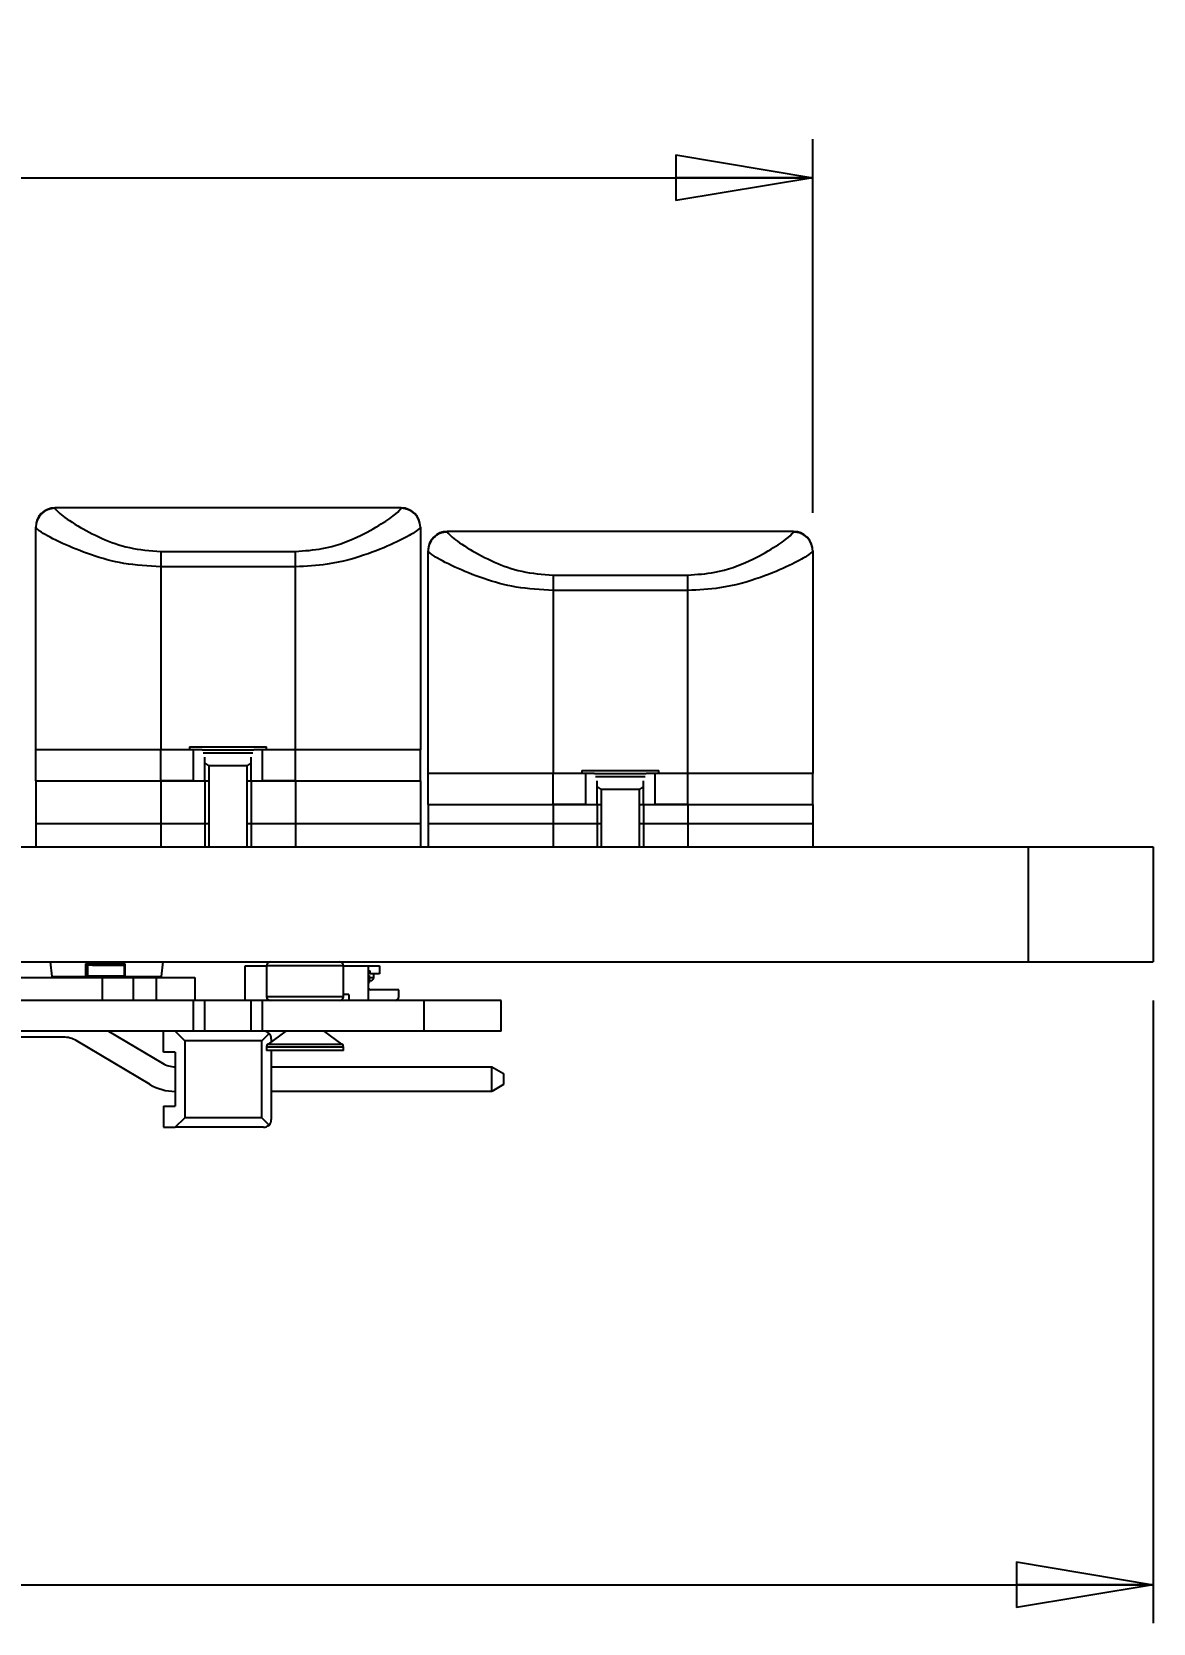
# Model space of a CAD drawing. Header units: millimetres. Extents: x 5 to 292, y 4 to 204.
# Drawn here: x 112.39 to 141.54, y 69.15 to 110.54 of the extents above; entities that cross this region are included whole.
import ezdxf

# ---------------------------------------------------------------- set-up
doc = ezdxf.new("R2010")
doc.units = ezdxf.units.MM
doc.layers.add('LAYER_1', color=179, linetype='Continuous')
doc.styles.add('SLDTEXTSTYLE0', font='TXT', dxfattribs={"width": 0.75})
doc.dimstyles.new('SLDDIMSTYLE1', dxfattribs={"dimtxt": 2.910417, "dimasz": 3.556, "dimexe": 0, "dimexo": 0.0625, "dimgap": 0.727604, "dimtad": 1, "dimrnd": 1e-09, "dimzin": 4, "dimdsep": 46, "dimtxsty": 'SLDTEXTSTYLE0', "dimblk1": 'CLOSED', "dimblk2": 'CLOSED', "dimsah": 1, "dimcen": 0.09, "dimadec": 0, "dimazin": 1, "dimtfac": 1, "dimtofl": 0, "dimtmove": 0, "dimatfit": 3, "dimldrblk": 'CLOSED', "dimfxl": 1, "dimfrac": 2, "dimtolj": 1, "dimtzin": 12, "dimarcsym": 0})

# ---------------------------------------------------------------- blocks, each defined once
blk = doc.blocks.new('_CLOSED')
at = {"color": 0, "linetype": 'ByBlock', "lineweight": -2}
for p, q in [((-1, 0.166667), (0, 0)), ((-1, 0.166667), (-1, -0.166667)), ((0, 0), (-1, -0.166667)), ((0, 0), (-1, 0))]:
    blk.add_line(p, q, dxfattribs=at)
blk = doc.blocks.new('_D_2')
at = {"layer": 'LAYER_1'}
for p, q in [((61.489, 98.034), (61.489, 107.749)), ((132.689, 98.034), (132.689, 107.749)), ((61.489, 106.749), (132.689, 106.749))]:
    blk.add_line(p, q, dxfattribs=at)
at = {"layer": 'LAYER_1', "xscale": 3.556, "yscale": 3.556, "rotation": 180}
blk.add_blockref('_CLOSED', (61.489, 106.749, -109.744), dxfattribs=at)
at = {"layer": 'LAYER_1', "xscale": 3.556, "yscale": 3.556}
blk.add_blockref('_CLOSED', (132.689, 106.749, -109.744), dxfattribs=at)
at = {"layer": 'LAYER_1', "insert": (88.614, 110.501), "char_height": 2.9104, "attachment_point": 1, "style": 'SLDTEXTSTYLE0'}
blk.add_mtext('71.20mm', dxfattribs=at)
blk = doc.blocks.new('_D_3')
at = {"layer": 'LAYER_1'}
for p, q in [((52.639, 85.346), (52.639, 69.146)), ((141.539, 85.346), (141.539, 69.146)), ((52.639, 70.146), (141.539, 70.146))]:
    blk.add_line(p, q, dxfattribs=at)
at = {"layer": 'LAYER_1', "xscale": 3.556, "yscale": 3.556, "rotation": 180}
blk.add_blockref('_CLOSED', (52.639, 70.146, -109.744), dxfattribs=at)
at = {"layer": 'LAYER_1', "xscale": 3.556, "yscale": 3.556}
blk.add_blockref('_CLOSED', (141.539, 70.146, -109.744), dxfattribs=at)
at = {"layer": 'LAYER_1', "insert": (88.614, 73.897), "char_height": 2.9104, "attachment_point": 1, "style": 'SLDTEXTSTYLE0'}
blk.add_mtext('88.90mm', dxfattribs=at)

msp = doc.modelspace()

# ---------------------------------------------------------------- linework, layer by layer
at = {"color": 7, "linetype": 'Continuous', "lineweight": 25}
for p, q in [((112.989, 98.161), (112.989, 98.148)), ((121.989, 98.161), (112.989, 98.161)), ((121.989, 98.148), (121.989, 98.161)), ((112.489, 97.649), (112.489, 97.661)), ((112.489, 91.861), (112.489, 97.649)), ((122.489, 97.661), (122.489, 97.649)), ((122.489, 97.649), (122.489, 91.861)), ((123.189, 97.546), (123.189, 97.533)), ((132.189, 97.546), (123.189, 97.546)), ((132.189, 97.533), (132.189, 97.546)), ((115.739, 97.028), (119.239, 97.028)), ((115.739, 97.028), (115.739, 96.628)), ((119.239, 96.628), (119.239, 97.028)), ((122.689, 97.034), (122.689, 97.046)), ((122.689, 91.246), (122.689, 97.034)), ((132.689, 97.046), (132.689, 97.034)), ((132.689, 97.034), (132.689, 91.246)), ((115.739, 96.628), (115.739, 91.861)), ((119.239, 96.628), (115.739, 96.628)), ((119.239, 91.861), (119.239, 96.628)), ((125.939, 96.412), (129.439, 96.412)), ((125.939, 96.412), (125.939, 96.012)), ((129.439, 96.012), (129.439, 96.412)), ((125.939, 96.012), (125.939, 91.246)), ((129.439, 96.012), (125.939, 96.012)), ((129.439, 91.246), (129.439, 96.012)), ((116.489, 91.947), (116.489, 91.861)), ((116.489, 91.947), (118.489, 91.947)), ((118.489, 91.861), (118.489, 91.947)), ((112.489, 91.061), (112.489, 91.861)), ((115.739, 91.861), (112.489, 91.861)), ((115.739, 91.061), (115.739, 91.861)), ((116.589, 91.861), (115.739, 91.861)), ((116.589, 91.061), (116.589, 91.861)), ((116.819, 91.861), (116.589, 91.861)), ((116.889, 91.061), (116.889, 91.675)), ((116.889, 91.52), (116.989, 91.447)), ((117.989, 91.447), (118.089, 91.52)), ((118.089, 91.061), (118.089, 91.675)), ((118.389, 91.861), (118.159, 91.861)), ((118.389, 91.061), (118.389, 91.861)), ((119.239, 91.861), (118.389, 91.861)), ((119.239, 91.061), (119.239, 91.861)), ((122.489, 91.861), (119.239, 91.861)), ((122.489, 91.061), (122.489, 91.861)), ((116.989, 91.447), (116.989, 89.346)), ((117.989, 91.447), (116.989, 91.447)), ((117.989, 89.346), (117.989, 91.447)), ((122.689, 90.446), (122.689, 91.246)), ((125.939, 91.246), (122.689, 91.246)), ((125.939, 90.446), (125.939, 91.246)), ((126.789, 91.246), (125.939, 91.246)), ((126.689, 91.331), (126.689, 91.246)), ((126.689, 91.331), (128.689, 91.331)), ((126.789, 90.446), (126.789, 91.246)), ((127.019, 91.246), (126.789, 91.246)), ((128.589, 91.246), (128.359, 91.246)), ((128.589, 90.446), (128.589, 91.246)), ((129.439, 91.246), (128.589, 91.246)), ((128.689, 91.246), (128.689, 91.331)), ((129.439, 90.446), (129.439, 91.246)), ((132.689, 91.246), (129.439, 91.246)), ((132.689, 90.446), (132.689, 91.246)), ((112.489, 91.061), (112.489, 89.946)), ((112.489, 91.061), (115.739, 91.061)), ((115.739, 91.061), (115.739, 89.946)), ((115.739, 91.061), (116.889, 91.061)), ((116.589, 91.061), (115.739, 91.061)), ((116.889, 91.061), (116.889, 89.946)), ((116.889, 91.061), (116.989, 91.061)), ((117.989, 91.061), (118.089, 91.061)), ((118.089, 91.061), (118.089, 89.946)), ((118.089, 91.061), (119.239, 91.061)), ((119.239, 91.061), (118.389, 91.061)), ((119.239, 91.061), (119.239, 89.946)), ((119.239, 91.061), (122.489, 91.061)), ((122.489, 91.061), (122.489, 89.946)), ((127.089, 90.446), (127.089, 91.059)), ((127.089, 90.904), (127.189, 90.831)), ((127.189, 90.831), (127.189, 89.346)), ((128.189, 90.831), (127.189, 90.831)), ((128.189, 90.831), (128.289, 90.904)), ((128.189, 89.346), (128.189, 90.831)), ((128.289, 90.446), (128.289, 91.059)), ((122.689, 90.446), (122.689, 89.946)), ((122.689, 90.446), (125.939, 90.446)), ((125.939, 90.446), (125.939, 89.946)), ((125.939, 90.446), (127.089, 90.446)), ((126.789, 90.446), (125.939, 90.446)), ((127.089, 90.446), (127.089, 89.946)), ((127.089, 90.446), (127.189, 90.446)), ((128.189, 90.446), (128.289, 90.446)), ((128.289, 90.446), (129.439, 90.446)), ((128.289, 90.446), (128.289, 89.946)), ((129.439, 90.446), (128.589, 90.446)), ((129.439, 90.446), (129.439, 89.946)), ((129.439, 90.446), (132.689, 90.446)), ((132.689, 90.446), (132.689, 89.946)), ((112.489, 89.946), (115.739, 89.946)), ((112.489, 89.946), (112.489, 89.346)), ((115.739, 89.946), (116.889, 89.946)), ((115.739, 89.946), (115.739, 89.346)), ((116.889, 89.946), (116.989, 89.946)), ((116.889, 89.946), (116.889, 89.346)), ((117.989, 89.946), (118.089, 89.946)), ((118.089, 89.946), (119.239, 89.946)), ((118.089, 89.946), (118.089, 89.346)), ((119.239, 89.946), (122.489, 89.946)), ((119.239, 89.946), (119.239, 89.346)), ((122.489, 89.946), (122.489, 89.346)), ((122.689, 89.946), (122.689, 89.346)), ((122.689, 89.946), (125.939, 89.946)), ((125.939, 89.946), (125.939, 89.346)), ((125.939, 89.946), (127.089, 89.946)), ((127.089, 89.946), (127.089, 89.346)), ((127.089, 89.946), (127.189, 89.946)), ((128.189, 89.946), (128.289, 89.946)), ((128.289, 89.946), (128.289, 89.346)), ((128.289, 89.946), (129.439, 89.946)), ((129.439, 89.946), (129.439, 89.346)), ((129.439, 89.946), (132.689, 89.946)), ((132.689, 89.946), (132.689, 89.346)), ((55.889, 89.346), (138.289, 89.346)), ((115.739, 89.346), (116.889, 89.346)), ((118.089, 89.346), (119.239, 89.346)), ((125.939, 89.346), (127.089, 89.346)), ((128.289, 89.346), (129.439, 89.346)), ((138.289, 89.346), (138.289, 86.346)), ((138.289, 89.346), (141.539, 89.346)), ((141.539, 89.346), (141.539, 86.346)), ((55.889, 86.346), (138.289, 86.346)), ((112.92, 85.968), (112.874, 86.346)), ((113.787, 86.296), (113.787, 85.946)), ((113.787, 86.296), (113.815, 86.296)), ((113.815, 86.296), (113.815, 85.946)), ((113.815, 86.296), (113.965, 86.296)), ((113.845, 85.976), (113.845, 86.266)), ((113.965, 86.266), (113.845, 86.266)), ((113.965, 86.296), (113.965, 86.266)), ((113.965, 86.296), (114.015, 86.296)), ((113.965, 86.266), (114.665, 86.266)), ((113.987, 86.306), (114.015, 86.306)), ((113.987, 86.306), (113.987, 86.296)), ((114.015, 86.306), (114.614, 86.306)), ((114.015, 86.306), (114.015, 86.296)), ((114.015, 86.296), (114.614, 86.296)), ((114.015, 86.295), (114.615, 86.295)), ((114.015, 86.295), (114.015, 86.266)), ((114.099, 86.346), (114.099, 86.306)), ((114.099, 86.296), (114.099, 86.295)), ((114.582, 86.306), (114.582, 86.346)), ((114.582, 86.295), (114.582, 86.296)), ((114.614, 86.306), (114.614, 86.296)), ((114.614, 86.306), (114.617, 86.306)), ((114.665, 86.296), (114.615, 86.296)), ((114.615, 86.266), (114.615, 86.295)), ((114.617, 86.306), (114.617, 86.296)), ((114.617, 86.306), (114.618, 86.306)), ((114.618, 86.306), (114.618, 86.306)), ((114.618, 86.306), (114.618, 86.296)), ((114.618, 86.306), (114.618, 86.296)), ((114.665, 86.296), (114.815, 86.296)), ((114.665, 86.296), (114.665, 86.266)), ((114.665, 86.266), (114.785, 86.266)), ((114.785, 86.266), (114.785, 85.976)), ((114.815, 85.946), (114.815, 86.296)), ((114.815, 86.296), (114.818, 86.296)), ((114.818, 85.946), (114.818, 86.296)), ((114.818, 86.296), (114.819, 86.296)), ((114.819, 86.296), (114.819, 86.296)), ((114.819, 85.946), (114.819, 86.296)), ((114.819, 85.946), (114.819, 86.296)), ((115.761, 85.968), (115.807, 86.346)), ((117.931, 85.346), (117.931, 86.246)), ((117.931, 86.246), (118.489, 86.246)), ((118.489, 86.246), (118.489, 85.446)), ((120.489, 85.446), (120.489, 86.246)), ((120.489, 86.246), (121.131, 86.246)), ((121.131, 86.246), (121.131, 85.346)), ((121.131, 86.246), (121.431, 86.246)), ((121.131, 86.116), (121.181, 86.116)), ((121.181, 86.036), (121.181, 86.116)), ((121.431, 86.246), (121.431, 86.036)), ((138.289, 86.346), (141.539, 86.346)), ((110.027, 85.946), (114.217, 85.946)), ((112.92, 85.968), (113.787, 85.968)), ((113.163, 85.968), (113.163, 85.946)), ((113.646, 85.946), (113.646, 85.968)), ((114.065, 85.976), (113.845, 85.976)), ((114.065, 85.946), (114.065, 85.976)), ((114.565, 85.976), (114.065, 85.976)), ((114.115, 85.976), (114.115, 85.946)), ((114.118, 85.976), (114.118, 85.946)), ((114.119, 85.976), (114.119, 85.946)), ((114.119, 85.976), (114.119, 85.946)), ((114.217, 85.946), (114.217, 85.346)), ((114.217, 85.946), (115.027, 85.946)), ((114.487, 85.946), (114.487, 85.976)), ((114.515, 85.946), (114.515, 85.976)), ((114.565, 85.976), (114.565, 85.946)), ((114.785, 85.976), (114.565, 85.976)), ((114.819, 85.968), (115.761, 85.968)), ((115.027, 85.946), (115.027, 85.346)), ((115.027, 85.946), (115.622, 85.946)), ((115.035, 85.968), (115.035, 85.946)), ((115.519, 85.946), (115.519, 85.968)), ((115.622, 85.946), (115.622, 85.346)), ((115.622, 85.946), (116.622, 85.946)), ((116.622, 85.946), (116.622, 85.346)), ((121.171, 85.996), (121.131, 85.996)), ((121.131, 85.816), (121.171, 85.816)), ((121.171, 85.816), (121.171, 85.996)), ((121.281, 85.931), (121.171, 85.931)), ((121.171, 85.866), (121.231, 85.866)), ((121.431, 86.036), (121.181, 86.036)), ((121.231, 85.866), (121.281, 85.916)), ((121.281, 85.931), (121.281, 86.036)), ((121.281, 85.916), (121.281, 85.931)), ((116.589, 85.346), (108.189, 85.346)), ((116.589, 84.546), (116.589, 85.346)), ((116.889, 85.346), (116.589, 85.346)), ((116.889, 84.546), (116.889, 85.346)), ((118.089, 85.346), (116.889, 85.346)), ((118.089, 84.546), (118.089, 85.346)), ((118.389, 85.346), (118.089, 85.346)), ((118.389, 84.546), (118.389, 85.346)), ((122.589, 85.346), (118.389, 85.346)), ((120.631, 85.496), (120.489, 85.496)), ((120.631, 85.496), (120.631, 85.346)), ((121.931, 85.626), (121.201, 85.626)), ((121.931, 85.446), (121.931, 85.626)), ((122.589, 84.546), (122.589, 85.346)), ((124.589, 85.346), (122.589, 85.346)), ((124.589, 84.546), (124.589, 85.346)), ((116.589, 84.546), (108.189, 84.546)), ((114.382, 84.546), (115.788, 83.71)), ((115.814, 83.996), (115.814, 84.546)), ((116.114, 84.546), (116.364, 84.296)), ((116.889, 84.546), (116.589, 84.546)), ((118.089, 84.546), (116.889, 84.546)), ((118.389, 84.546), (118.089, 84.546)), ((118.556, 84.487), (118.364, 84.296)), ((122.589, 84.546), (118.389, 84.546)), ((118.989, 84.546), (118.53, 84.212)), ((120.448, 84.212), (119.989, 84.546)), ((124.589, 84.546), (122.589, 84.546)), ((113.214, 84.391), (111.718, 84.391)), ((115.461, 83.16), (113.541, 84.301)), ((116.364, 84.296), (116.364, 82.296)), ((118.364, 84.296), (116.364, 84.296)), ((118.364, 82.296), (118.364, 84.296)), ((118.489, 84.131), (118.489, 84.046)), ((120.489, 84.046), (118.489, 84.046)), ((118.614, 84.346), (118.614, 84.273)), ((118.614, 84.046), (118.614, 82.246)), ((120.489, 84.046), (120.489, 84.131)), ((116.114, 83.996), (115.814, 83.996)), ((116.114, 83.996), (116.114, 82.596)), ((118.614, 83.621), (124.351, 83.621)), ((124.351, 82.981), (124.351, 83.621)), ((124.351, 83.621), (124.654, 83.446)), ((124.654, 83.446), (124.654, 83.156)), ((124.351, 82.981), (118.614, 82.981)), ((124.654, 83.156), (124.351, 82.981)), ((115.814, 82.596), (115.814, 82.046)), ((115.814, 82.596), (116.114, 82.596)), ((115.814, 82.046), (116.114, 82.046)), ((116.114, 82.046), (116.364, 82.296)), ((118.414, 82.046), (116.114, 82.046)), ((118.364, 82.296), (116.364, 82.296)), ((118.364, 82.296), (118.556, 82.104))]:
    msp.add_line(p, q, dxfattribs=at)
at = {"color": 8, "linetype": 'Continuous', "lineweight": 25}
for p, q in [((116.819, 91.861), (117.506, 91.861)), ((118.135, 91.78), (116.844, 91.78)), ((117.506, 91.861), (118.159, 91.861)), ((127.019, 91.246), (127.706, 91.246)), ((128.335, 91.165), (127.044, 91.165)), ((127.706, 91.246), (128.359, 91.246)), ((119.489, 86.246), (118.489, 86.246)), ((120.489, 86.246), (119.489, 86.246)), ((118.489, 85.446), (119.489, 85.446)), ((119.489, 85.446), (120.489, 85.446)), ((119.489, 84.131), (118.489, 84.131)), ((118.53, 84.212), (120.448, 84.212)), ((120.489, 84.131), (119.489, 84.131))]:
    msp.add_line(p, q, dxfattribs=at)
at = {"color": 7, "linetype": 'Continuous', "lineweight": 25}
for centre, radius, start, end in [((112.989, 97.661), 0.5, 90, 180), ((112.989, 97.649), 0.499, 89.9343, 179.9336), ((121.989, 97.661), 0.5, 0, 90), ((121.99, 97.649), 0.499, 0.0664, 90.0657), ((123.189, 97.046), 0.5, 90, 180), ((123.189, 97.033), 0.499, 89.9339, 179.9341), ((132.189, 97.046), 0.5, 0, 90), ((132.19, 97.033), 0.499, 0.0653, 90.0663), ((118.589, 86.246), 0.1, 90, 180), ((120.389, 86.246), 0.1, 0, 90), ((121.201, 85.696), 0.07, 180, 270), ((118.589, 85.446), 0.1, 180, 270), ((120.389, 85.446), 0.1, 270, 0), ((121.831, 85.446), 0.1, 270, 0), ((118.414, 84.346), 0.2, 45, 90), ((118.414, 84.346), 0.2, 0, 45), ((113.214, 83.751), 0.64, 59.2769, 90), ((118.589, 84.131), 0.1, 126, 180), ((120.389, 84.131), 0.1, 0, 54), ((116.114, 84.261), 0.64, 239.2769, 270), ((116.114, 84.261), 1.28, 239.2769, 270), ((118.414, 82.246), 0.2, 270, 315), ((118.414, 82.246), 0.2, 315, 360)]:
    msp.add_arc(centre, radius, start, end, dxfattribs=at)
for points, knots in [([(112.989, 98.148), (113.015, 98.112), (113.072, 98.032), (113.517, 97.717), (114.157, 97.375), (114.906, 97.091), (115.463, 97.049), (115.739, 97.028)], [0, 0, 0, 0, 0.199508, 0.437452, 0.643632, 0.823205, 1, 1, 1, 1]), ([(119.239, 97.028), (119.477, 97.044), (120.069, 97.083), (120.866, 97.391), (121.496, 97.742), (121.908, 98.035), (121.962, 98.11), (121.989, 98.148)], [0, 0, 0, 0, 0.152495, 0.378859, 0.592676, 0.794571, 1, 1, 1, 1]), ([(115.739, 96.628), (115.414, 96.647), (114.769, 96.684), (113.882, 96.939), (113.12, 97.253), (112.587, 97.543), (112.52, 97.616), (112.489, 97.649)], [0, 0, 0, 0, 0.186631, 0.370743, 0.575659, 0.807228, 1, 1, 1, 1]), ([(122.489, 97.649), (122.457, 97.615), (122.393, 97.546), (121.902, 97.277), (121.146, 96.952), (120.203, 96.676), (119.519, 96.642), (119.239, 96.628)], [0, 0, 0, 0, 0.198496, 0.394825, 0.606622, 0.838824, 1, 1, 1, 1]), ([(123.189, 97.533), (123.215, 97.496), (123.272, 97.416), (123.717, 97.101), (124.357, 96.759), (125.106, 96.476), (125.663, 96.433), (125.939, 96.412)], [0, 0, 0, 0, 0.199508, 0.437451, 0.643632, 0.823204, 1, 1, 1, 1]), ([(129.439, 96.412), (129.677, 96.428), (130.269, 96.467), (131.066, 96.775), (131.696, 97.127), (132.108, 97.42), (132.162, 97.495), (132.189, 97.533)], [0, 0, 0, 0, 0.152496, 0.37886, 0.592677, 0.794571, 1, 1, 1, 1]), ([(125.939, 96.012), (125.614, 96.031), (124.969, 96.068), (124.082, 96.323), (123.32, 96.637), (122.787, 96.927), (122.72, 97), (122.689, 97.034)], [0, 0, 0, 0, 0.186632, 0.370743, 0.575659, 0.807228, 1, 1, 1, 1]), ([(132.689, 97.034), (132.657, 96.999), (132.593, 96.93), (132.102, 96.661), (131.346, 96.337), (130.403, 96.061), (129.719, 96.026), (129.439, 96.012)], [0, 0, 0, 0, 0.198495, 0.394824, 0.606622, 0.838824, 1, 1, 1, 1])]:
    msp.add_open_spline(points, degree=3, knots=knots, dxfattribs=at)

# ---------------------------------------------------------------- dimensions: what is measured, and where the dimension line sits
at = {"layer": 'LAYER_1'}
for base, p1, p2, picture, middle in [((132.689, 106.749), (61.489, 97.034), (132.689, 97.034), '_D_2', (97.089, 106.749)), ((141.539, 70.146), (52.639, 86.346), (141.539, 86.346), '_D_3', (97.089, 70.146))]:
    dim = msp.add_linear_dim(base=base, p1=p1, p2=p2, dimstyle='SLDDIMSTYLE1', dxfattribs=at)
    dim.commit()
    dim.dimension.update_dxf_attribs({"geometry": picture, "text_midpoint": middle, "dimtype": 160})

doc.saveas('drawing.dxf')
